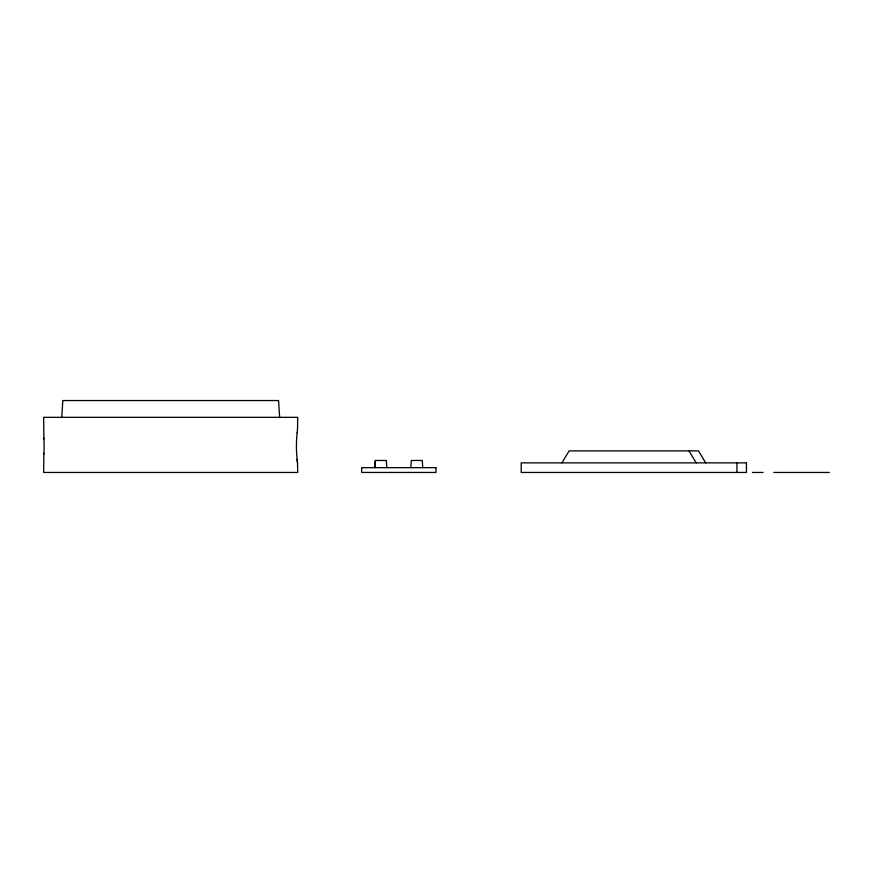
<?xml version="1.0" encoding="UTF-8"?>
<svg xmlns="http://www.w3.org/2000/svg" width="873" height="873" viewBox="0 0 873 873"><rect width="100%" height="100%" fill="white"/><g stroke="black" fill="none" stroke-linecap="round" stroke-linejoin="round"><path stroke-width="1.31" d="M61.732 417.687L62.823 400.543L278.563 400.543L279.655 417.687M375.335 460.475L374.855 467.666L375.314 460.475L386.335 460.475L386.815 467.666M410.812 467.666L411.281 460.475L422.27 460.475L422.75 467.666M297.147 432.866L297.027 433.914A17.907 2.193 -90 0 0 297.027 458.27L297.147 459.318A18.027 1.331 -90 0 0 297.507 462.548L297.737 472.457L43.65 472.457L43.879 453.294A10.17 0.753 -90 0 0 43.879 438.879L43.65 417.327L297.737 417.327L297.507 429.625M43.803 454.167L43.879 453.294M561.95 462.865L569.141 450.883L698.498 450.883L705.69 462.865M752.406 472.457L763.111 472.457M773.794 472.457L789.836 472.457M790.752 472.457L829.35 472.457M688.993 450.883L696.185 462.865M43.803 438.039L43.879 438.89M736.932 462.865L736.932 472.457M297.507 462.548A18.027 1.331 90 0 1 297.147 459.318M297.147 432.746A18.027 1.331 -90 0 1 297.507 429.505M746.437 462.865L521.203 462.865L521.203 472.457L746.437 472.457L746.437 462.865M435.954 467.666L361.651 467.666L361.651 472.457L435.954 472.457L435.954 467.666"/></g></svg>
